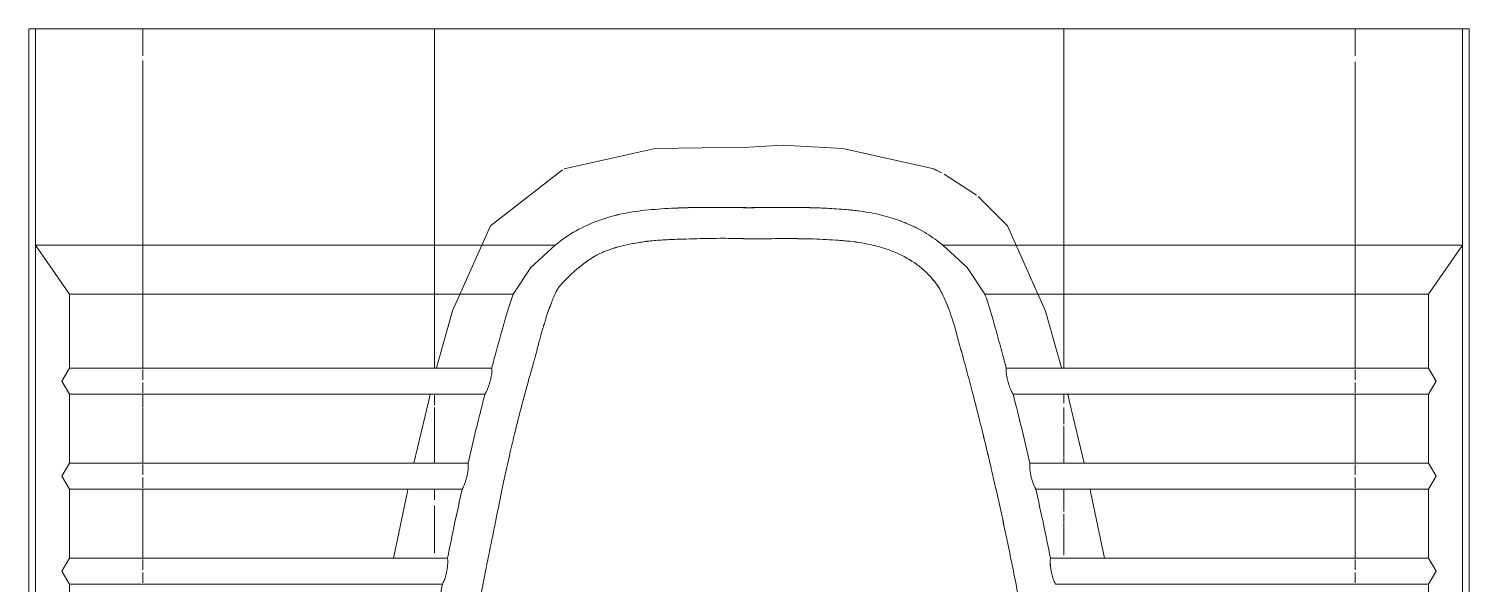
# Model space of a CAD drawing. Header units: millimetres. Extents: x -4000 to 187956, y -58990 to 162485.
# Drawn here: x 1653 to 2159, y 78145 to 78340 of the extents above; entities that cross this region are included whole.
import ezdxf

# ---------------------------------------------------------------- set-up
doc = ezdxf.new("R2010")
doc.units = ezdxf.units.MM
doc.layers.add('P-SANR-FIXT', color=6, linetype='Continuous', lineweight=9)

# ---------------------------------------------------------------- blocks, each defined once
blk = doc.blocks.new('WCPan-SquattingPan-Vitra-ArkitektSeries-5952 - CMPX502N-V872-FFS - TANG 1')
at = {"layer": 'P-SANR-FIXT', "color": 250}
for p, q in [((-250.56, 390.25), (-252.96, 390.25)), ((-252.96, 390.25), (-252.96, -212.38)), ((-250.56, 314.32), (-250.56, 390.25)), ((-250.56, 390.25), (250.56, 390.25)), ((252.96, 390.25), (250.56, 390.25)), ((250.56, 390.25), (250.56, 314.32)), ((252.96, -212.38), (252.96, 390.25)), ((-238.61, 297.17), (-250.56, 314.32)), ((-250.56, 314.32), (-250.56, -77.95)), ((-68.02, 314.32), (-250.56, 314.32)), ((68.02, 314.32), (250.56, 314.32)), ((250.56, 314.32), (238.61, 297.17)), ((250.56, -77.95), (250.56, 314.32)), ((-82.82, 297.17), (-238.61, 297.17)), ((-238.61, 297.17), (-238.61, 271.16)), ((238.61, 297.17), (82.82, 297.17)), ((238.61, 271.16), (238.61, 297.17)), ((-90.37, 271.16), (-238.61, 271.16)), ((238.61, 271.16), (90.37, 271.16)), ((-238.61, 262.07), (-92.74, 262.07)), ((-238.61, 262.07), (-238.61, 237.81)), ((92.74, 262.07), (238.61, 262.07)), ((238.61, 237.81), (238.61, 262.07)), ((-98.67, 237.81), (-238.61, 237.81)), ((238.61, 237.81), (98.67, 237.81)), ((-238.61, 228.71), (-100.75, 228.71)), ((-238.61, 228.71), (-238.61, 204.45)), ((100.75, 228.71), (238.61, 228.71)), ((238.61, 228.71), (238.61, 204.45)), ((-105.9, 204.45), (-238.61, 204.45)), ((238.61, 204.45), (105.9, 204.45)), ((-238.61, 195.36), (-107.69, 195.36)), ((-238.61, 171.1), (-238.61, 195.36)), ((107.69, 195.36), (238.61, 195.36)), ((238.61, 171.1), (238.61, 195.36))]:
    blk.add_line(p, q, dxfattribs=at)
at = {"layer": 'P-SANR-FIXT', "color": 253}
for p, q in [((-252.96, 390.25), (-212.88, 390.25)), ((-212.88, 380.81), (-212.88, 390.25)), ((-212.88, 390.25), (-110.49, 390.25)), ((-110.49, 390.25), (-110.49, 271.16)), ((110.55, 390.25), (-110.49, 390.25)), ((110.55, 390.25), (212.95, 390.25)), ((110.55, 271.16), (110.55, 390.25)), ((212.95, 390.25), (212.95, 380.83)), ((252.96, 390.25), (212.95, 390.25)), ((-212.88, 271.16), (-212.88, 379.12)), ((212.95, 378.62), (212.95, 271.16)), ((0.01, 348.78), (11.76, 349.37)), ((32.93, 348.27), (64.91, 341.07)), ((64.92, 341.06), (67.56, 339.76)), ((68.55, 339.24), (79.92, 331.82)), ((-212.88, 267.02), (-212.88, 270.74)), ((212.95, 270.74), (212.95, 267.01)), ((-212.88, 262.47), (-212.88, 266.18)), ((212.95, 266.18), (212.95, 262.46)), ((-212.88, 257.61), (-212.88, 262.07)), ((212.95, 262.07), (212.95, 237.81)), ((-212.88, 237.81), (-212.88, 257.41)), ((-212.88, 233.69), (-212.88, 237.36)), ((-212.88, 229.13), (-212.88, 232.8)), ((212.95, 237.36), (212.95, 233.69)), ((212.95, 232.8), (212.95, 229.13)), ((-212.88, 204.45), (-212.88, 228.71)), ((212.95, 228.71), (212.95, 204.45)), ((-212.88, 200.36), (-212.88, 203.99)), ((212.95, 203.99), (212.95, 200.36)), ((-212.88, 195.8), (-212.88, 199.43)), ((212.95, 199.43), (212.95, 195.8))]:
    blk.add_line(p, q, dxfattribs=at)
at = {"layer": 'P-SANR-FIXT', "color": 254}
for p, q in [((11.76, 349.37), (32.93, 348.27)), ((-110.49, 261.67), (-110.49, 258.17)), ((110.55, 258.87), (110.55, 262.07)), ((-110.49, 257.41), (-110.49, 237.81)), ((110.55, 251.55), (110.55, 257.41)), ((110.55, 239.87), (110.55, 250.97)), ((110.55, 237.81), (110.55, 239.63)), ((-110.49, 228.71), (-110.49, 225)), ((110.55, 220.91), (110.55, 228.71)), ((-110.49, 223.02), (-110.49, 206.41)), ((110.55, 217.24), (110.55, 220.09)), ((110.55, 205.52), (110.55, 216.97))]:
    blk.add_line(p, q, dxfattribs=at)
at = {"layer": 'P-SANR-FIXT', "color": 253, "flags": 128}
for points in [[(-64.9, 341.07), (-32.91, 348.27), (0.01, 348.78)], [(-109.75, 271.26), (-104.14, 291.23), (-90.77, 321.15), (-65.5, 340.78)], [(80.5, 331.37), (90.78, 321.14), (104.15, 291.21), (109.75, 271.26)], [(-117.74, 237.83), (-112.6, 259.38), (-111.93, 262.08)], [(111.93, 262.08), (112.6, 259.36), (117.74, 237.83)], [(-124.85, 204.47), (-120.1, 227.29), (-119.78, 228.72)], [(119.78, 228.72), (120.1, 227.27), (124.85, 204.47)]]:
    blk.add_lwpolyline(points, dxfattribs=at)
at = {"layer": 'P-SANR-FIXT', "color": 250, "flags": 128}
for points in [[(-68.03, 314.31), (-76.59, 306.5), (-82.82, 297.17)], [(82.82, 297.17), (76.62, 306.47), (68.02, 314.32)], [(-238.61, 271.16), (-241.4, 266.61), (-238.61, 262.07)], [(238.61, 262.07), (241.4, 266.61), (238.61, 271.16)], [(-238.61, 237.81), (-241.4, 233.26), (-238.61, 228.71)], [(238.61, 228.71), (241.4, 233.26), (238.61, 237.81)], [(-238.61, 204.45), (-241.4, 199.91), (-238.61, 195.36)], [(238.61, 195.36), (241.4, 199.91), (238.61, 204.45)]]:
    blk.add_lwpolyline(points, dxfattribs=at)
at = {"layer": 'P-SANR-FIXT', "color": 250}
for points, knots in [([(0, 327.48), (-2.54, 327.48), (-6.41, 327.54), (-12.03, 327.59), (-16.54, 327.58), (-21.34, 327.5), (-26.09, 327.34), (-30.78, 327.09), (-35.43, 326.72), (-39.97, 326.19), (-45.65, 325.2), (-52.79, 323.22), (-60.79, 319.64), (-65.74, 316.27), (-68.03, 314.31)], [0, 0, 0, 0, 0.125, 0.1875, 0.25, 0.3125, 0.375, 0.4375, 0.5, 0.5625, 0.625, 0.75, 0.875, 1, 1, 1, 1]), ([(68.02, 314.32), (66.31, 315.78), (63.48, 317.84), (59.29, 320.2), (55.92, 321.79), (52.47, 323.14), (48.02, 324.57), (43.33, 325.66), (38.99, 326.3), (36.62, 326.57), (34.43, 326.79), (31.64, 327.02), (28.16, 327.24), (24.76, 327.39), (21.35, 327.49), (17.77, 327.56), (14, 327.59), (10.4, 327.58), (5.85, 327.54), (2.52, 327.48), (0, 327.48)], [0, 0, 0, 0, 0.1, 0.15, 0.2, 0.25, 0.3, 0.4, 0.45, 0.475, 0.5, 0.55, 0.6, 0.65, 0.7, 0.75, 0.8, 0.85, 0.9, 1, 1, 1, 1]), ([(0, -125.43), (-5, -125.49), (-12.48, -125.39), (-22.41, -124.89), (-29.83, -124.31), (-37.27, -123.6), (-44.72, -122.74), (-50.87, -121.81), (-55.74, -120.91), (-59.33, -120.14), (-62.99, -119.24), (-68.07, -117.83), (-74.48, -115.82), (-81.64, -113.31), (-87.62, -111.02), (-91.77, -109.17), (-94.76, -107.48), (-96.78, -106.05), (-98.24, -104.94), (-99.12, -104.27), (-100.05, -103.57), (-101.25, -102.65), (-103.13, -101.12), (-105.41, -99.11), (-107.97, -96.54), (-110.28, -93.84), (-112.35, -90.87), (-114.24, -87.67), (-115.87, -84.42), (-117.23, -81.3), (-118.22, -78.41), (-118.9, -75.6), (-119.29, -73.25), (-119.54, -71.34), (-119.72, -69.84), (-119.87, -68.43), (-120, -66.8), (-120.06, -64.86), (-120.01, -61.98), (-119.92, -57.74), (-119.79, -51.56), (-119.56, -44.17), (-119.28, -36.03), (-118.95, -27.84), (-118.59, -19.7), (-118.26, -12.58), (-117.96, -6.71), (-117.72, -2.21), (-117.5, 1.64), (-117.31, 4.76), (-117.15, 7.15), (-117.01, 9.49), (-116.84, 12.43), (-116.64, 15.92), (-116.42, 20.03), (-116.07, 25.77), (-115.47, 34.04), (-114.14, 47.68), (-112.11, 67.27), (-110.06, 86.83), (-108.18, 103.26), (-106.67, 115.71), (-105.33, 125.94), (-104.2, 133.91), (-103.34, 139.7), (-102.43, 145.49), (-101.12, 153.5), (-99.34, 163.8), (-97.05, 176.38), (-94.68, 188.88), (-92.31, 201.03), (-90, 212.53), (-87.84, 223.11), (-86.23, 230.87), (-85.05, 236.41), (-83.88, 241.7), (-82.46, 247.76), (-80.84, 254.24), (-78.81, 261.93), (-77.01, 268.32), (-75.69, 273.02), (-75.02, 275.49), (-74.56, 277.26), (-74.15, 278.85), (-73.68, 280.62), (-73.24, 282.3), (-72.87, 283.64), (-72.63, 284.48), (-72.45, 285.02), (-72.3, 285.45), (-72.14, 285.92), (-71.89, 286.73), (-71.61, 287.68), (-71.39, 288.44), (-71.19, 289.15), (-70.99, 289.81), (-70.78, 290.45), (-70.54, 291.12), (-70.31, 291.73), (-70.12, 292.19), (-70, 292.47), (-69.9, 292.68), (-69.81, 292.91), (-69.69, 293.2), (-69.48, 293.73), (-69.21, 294.51), (-68.87, 295.48), (-68.35, 296.82), (-67.67, 298.23), (-66.81, 299.51), (-66.22, 300.25), (-65.73, 300.82), (-65.18, 301.4), (-64.39, 302.23), (-62.85, 303.76), (-60.28, 306.11), (-57.41, 308.36), (-55.05, 309.93), (-53.28, 310.94), (-51.51, 311.78), (-49.1, 312.78), (-45.97, 313.77), (-42.63, 314.54), (-40.15, 315), (-38.69, 315.25), (-37.21, 315.49), (-35.25, 315.76), (-31.89, 316.08), (-27.44, 316.33), (-22.03, 316.49), (-17.03, 316.62), (-12.49, 316.73), (-6.63, 316.75), (-2.57, 316.65), (0, 316.53)], [-1, -1, -1, -1, -0.97619, -0.964286, -0.952381, -0.940476, -0.928571, -0.916667, -0.910714, -0.904762, -0.89881, -0.892857, -0.880952, -0.869048, -0.857143, -0.845238, -0.833333, -0.821429, -0.815476, -0.8125, -0.809524, -0.803571, -0.797619, -0.785714, -0.77381, -0.761905, -0.75, -0.738095, -0.72619, -0.714286, -0.702381, -0.690476, -0.678571, -0.672619, -0.666667, -0.660714, -0.654762, -0.642857, -0.630952, -0.619048, -0.607143, -0.595238, -0.583333, -0.571429, -0.559524, -0.547619, -0.541667, -0.535714, -0.529762, -0.526786, -0.52381, -0.520833, -0.517857, -0.511905, -0.505952, -0.5, -0.488095, -0.47619, -0.464286, -0.452381, -0.446429, -0.440476, -0.434524, -0.431548, -0.428571, -0.425595, -0.422619, -0.416667, -0.410714, -0.404762, -0.39881, -0.392857, -0.386905, -0.380952, -0.377976, -0.375, -0.369048, -0.363095, -0.357143, -0.345238, -0.339286, -0.33631, -0.333333, -0.330357, -0.327381, -0.321429, -0.315476, -0.309524, -0.303571, -0.297619, -0.291667, -0.285714, -0.279762, -0.27381, -0.267857, -0.261905, -0.255952, -0.25, -0.244048, -0.241071, -0.239583, -0.238095, -0.236607, -0.235119, -0.232143, -0.22619, -0.220238, -0.214286, -0.202381, -0.196429, -0.193452, -0.190476, -0.1875, -0.184524, -0.178571, -0.166667, -0.154762, -0.14881, -0.142857, -0.136905, -0.130952, -0.119048, -0.107143, -0.10119, -0.098214, -0.095238, -0.089286, -0.083333, -0.071429, -0.059524, -0.047619, -0.035714, -0.02381, 0, 0, 0, 0]), ([(0, 316.53), (2.91, 316.53), (6.67, 316.6), (12.05, 316.65), (15.78, 316.63), (19.02, 316.59), (22.17, 316.52), (26.02, 316.39), (29.65, 316.18), (32.43, 315.97), (35.05, 315.73), (38.5, 315.34), (42.85, 314.56), (47.23, 313.39), (53.07, 311.22), (57.92, 308.47), (61.86, 305.25), (64.35, 302.67), (66.25, 300.13), (67.2, 298.55), (67.61, 297.78)], [0, 0, 0, 0, 0.0147059, 0.0220588, 0.0294118, 0.0330882, 0.0367647, 0.0441176, 0.0514706, 0.0551471, 0.0588235, 0.0661765, 0.0735294, 0.0808824, 0.0882353, 0.1029412, 0.1102941, 0.1176471, 0.125, 0.1311211, 0.1311211, 0.1311211, 0.1311211]), ([(-82.82, 297.17), (-83.52, 295.32), (-84.44, 292.51), (-85.65, 288.38), (-86.45, 285.52), (-87.13, 283.06), (-87.87, 280.39), (-88.71, 277.32), (-89.59, 274.06), (-90.12, 272.1), (-90.36, 271.16)], [0, 0, 0, 0, 0.25, 0.375, 0.5, 0.5625, 0.625, 0.75, 0.875, 1, 1, 1, 1]), ([(67.78, 297.47), (67.81, 297.42), (68.33, 296.42), (69.31, 294.3), (71.09, 289.58), (72.44, 284.94), (74.31, 278.18), (75.35, 274.37), (76.39, 270.55), (77.43, 266.66), (78.4, 262.95), (79.53, 258.6), (80.69, 254.04), (81.77, 249.7), (82.65, 246.14), (83.4, 243.03), (84.12, 240.03), (84.75, 237.34), (85.32, 234.92), (85.95, 232.21), (86.76, 228.63), (87.71, 224.41), (88.64, 220.17), (89.87, 214.52), (91.35, 207.46), (93.07, 198.97), (94.73, 190.45), (96.86, 179.12), (99.36, 165), (102.12, 148.02), (104.65, 131.02), (106.98, 113.9), (109.11, 96.69), (111.04, 79.52), (112.5, 65.22), (113.57, 53.77), (114.33, 45.2), (115.05, 36.59), (115.7, 28.28), (116.28, 20.25), (116.81, 12.5), (117.3, 4.87), (117.66, -1.27), (117.9, -5.54), (118.03, -7.95), (118.14, -10.07), (118.26, -12.37), (118.42, -15.62), (118.57, -18.8), (118.75, -23.01), (118.92, -26.99), (119.12, -32.14), (119.32, -37.75), (119.51, -43.34), (119.65, -47.98), (119.77, -51.91), (119.89, -56.33), (119.96, -59.45), (119.98, -61.38), (119.99, -62.74), (119.98, -64.61), (119.93, -66.83), (119.8, -69.14), (119.54, -71.59), (119.12, -74.24), (118.24, -78.27), (116.41, -83.83), (112.76, -90.72), (107.63, -97.17), (101.68, -102.53), (95.49, -106.82), (88.77, -110.51), (81.78, -113.58), (72.42, -116.94), (60.19, -120.15), (47.82, -122.31), (37.67, -123.57), (27.33, -124.56), (14.48, -125.28), (4.67, -125.43), (0, -125.43)], [0.1319288, 0.1319288, 0.1319288, 0.1319288, 0.1323529, 0.1397059, 0.1470588, 0.1617647, 0.1654412, 0.1691176, 0.1727941, 0.1764706, 0.1801471, 0.1838235, 0.1911765, 0.1985294, 0.2058824, 0.2132353, 0.2205882, 0.2279412, 0.2316176, 0.2352941, 0.2426471, 0.25, 0.2573529, 0.2647059, 0.2794118, 0.2941176, 0.3088235, 0.3235294, 0.3529412, 0.3823529, 0.4117647, 0.4411765, 0.4705882, 0.5, 0.5294118, 0.5441176, 0.5588235, 0.5735294, 0.5882353, 0.6011029, 0.6139706, 0.6268382, 0.6397059, 0.6461397, 0.6493566, 0.6525735, 0.6590074, 0.6654412, 0.6783088, 0.6847426, 0.6911765, 0.6976103, 0.7040441, 0.707261, 0.7104779, 0.7136949, 0.7169118, 0.7233456, 0.7265625, 0.7297794, 0.7362132, 0.7426471, 0.7490809, 0.7555147, 0.7619485, 0.7683824, 0.78125, 0.7941176, 0.8069853, 0.8198529, 0.8327206, 0.8455882, 0.8584559, 0.8713235, 0.8970588, 0.9227941, 0.9356618, 0.9485294, 0.9742647, 1, 1, 1, 1]), ([(90.37, 271.16), (89.96, 272.69), (89.16, 275.66), (87.81, 280.6), (86.74, 284.5), (85.76, 288.01), (84.83, 291.21), (83.9, 294.18), (83.19, 296.17), (82.82, 297.17)], [0, 0, 0, 0, 0.25, 0.375, 0.5, 0.625, 0.75, 0.875, 1, 1, 1, 1]), ([(-92.74, 262.07), (-92.63, 262.22), (-92.39, 262.61), (-92, 263.39), (-91.62, 264.32), (-91.26, 265.37), (-90.93, 266.5), (-90.56, 268.03), (-90.27, 269.84), (-90.29, 270.84), (-90.37, 271.16)], [0, 0, 0, 0, 0.1, 0.2, 0.3, 0.4, 0.5, 0.6, 0.8, 1, 1, 1, 1]), ([(90.37, 271.16), (90.29, 270.84), (90.27, 269.84), (90.56, 268.03), (90.93, 266.5), (91.26, 265.37), (91.62, 264.32), (92, 263.38), (92.39, 262.61), (92.63, 262.22), (92.74, 262.07)], [0, 0, 0, 0, 0.2, 0.4, 0.5, 0.6, 0.7, 0.8, 0.9, 1, 1, 1, 1]), ([(-92.74, 262.07), (-93.25, 260.12), (-94.28, 256.05), (-96.29, 247.92), (-97.73, 241.85), (-98.67, 237.81)], [0, 0, 0, 0, 0.25, 0.5, 1, 1, 1, 1]), ([(-100.75, 228.71), (-100.64, 228.87), (-100.41, 229.26), (-100.05, 230.03), (-99.7, 230.97), (-99.37, 232.03), (-99.08, 233.16), (-98.77, 234.69), (-98.54, 236.5), (-98.59, 237.48), (-98.67, 237.81)], [0, 0, 0, 0, 0.1, 0.2, 0.3, 0.4, 0.5, 0.6, 0.8, 1, 1, 1, 1]), ([(98.67, 237.81), (98.59, 237.48), (98.54, 236.5), (98.77, 234.69), (99.08, 233.16), (99.38, 232.03), (99.7, 230.97), (100.05, 230.03), (100.41, 229.26), (100.64, 228.87), (100.75, 228.71)], [0, 0, 0, 0, 0.2, 0.4, 0.5, 0.6, 0.7, 0.8, 0.9, 1, 1, 1, 1]), ([(-107.69, 195.36), (-107.59, 195.51), (-107.37, 195.9), (-107.04, 196.68), (-106.72, 197.62), (-106.42, 198.68), (-106.17, 199.82), (-105.9, 201.35), (-105.73, 203.15), (-105.81, 204.13), (-105.9, 204.45)], [0, 0, 0, 0, 0.1, 0.2, 0.3, 0.4, 0.5, 0.6, 0.8, 1, 1, 1, 1]), ([(105.9, 204.45), (105.81, 204.13), (105.73, 203.15), (105.9, 201.35), (106.17, 199.82), (106.42, 198.68), (106.72, 197.62), (107.04, 196.68), (107.37, 195.9), (107.59, 195.51), (107.69, 195.36)], [0, 0, 0, 0, 0.2, 0.4, 0.5, 0.6, 0.7, 0.8, 0.9, 1, 1, 1, 1])]:
    blk.add_open_spline(points, degree=3, knots=knots, dxfattribs=at)
at = {"layer": 'P-SANR-FIXT', "color": 253}
blk.add_open_spline([(67.61, 297.78), (67.67, 297.68), (67.72, 297.58), (67.78, 297.47)], degree=3, dxfattribs=at)
at = {"layer": 'P-SANR-FIXT', "color": 250}
for points in [[(98.67, 237.81), (97.73, 241.86), (95.8, 249.96), (93.78, 258.04), (92.74, 262.07)], [(-100.75, 228.71), (-101.65, 224.68), (-103.41, 216.6), (-105.08, 208.51), (-105.9, 204.45)], [(105.9, 204.45), (105.08, 208.51), (103.41, 216.6), (101.65, 224.68), (100.75, 228.71)], [(-107.69, 195.36), (-108.47, 191.32), (-109.99, 183.25), (-111.43, 175.15), (-112.13, 171.1)]]:
    blk.add_open_spline(points, degree=3, dxfattribs=at)
blk = doc.blocks.new('CMF2_NHAXUONG_A_rvt-1-FFS - TANG 1')
at = {"layer": 'P-SANR-FIXT', "color": 250}
for p, q in [((1655.48, 78340.25), (1653.08, 78340.25)), ((1653.08, 78340.25), (1653.08, 77737.63)), ((1655.48, 78264.33), (1655.48, 78340.25)), ((1655.48, 78340.25), (2156.6, 78340.25)), ((2158.99, 78340.25), (2156.6, 78340.25)), ((2156.6, 78340.25), (2156.6, 78264.33)), ((2158.99, 77737.63), (2158.99, 78340.25)), ((1667.43, 78247.18), (1655.48, 78264.33)), ((1655.48, 78264.33), (1655.48, 77872.05)), ((1838.01, 78264.33), (1655.48, 78264.33)), ((1974.06, 78264.33), (2156.6, 78264.33)), ((2156.6, 78264.33), (2144.65, 78247.18)), ((2156.6, 77872.05), (2156.6, 78264.33)), ((1823.22, 78247.18), (1667.43, 78247.18)), ((1667.43, 78247.18), (1667.43, 78221.17)), ((2144.65, 78247.18), (1988.86, 78247.18)), ((2144.65, 78221.17), (2144.65, 78247.18)), ((1815.67, 78221.17), (1667.43, 78221.17)), ((2144.65, 78221.17), (1996.4, 78221.17)), ((1667.43, 78212.07), (1813.29, 78212.07)), ((1667.43, 78212.07), (1667.43, 78187.81)), ((1998.78, 78212.07), (2144.65, 78212.07)), ((2144.65, 78187.81), (2144.65, 78212.07)), ((1807.36, 78187.81), (1667.43, 78187.81)), ((2144.65, 78187.81), (2004.71, 78187.81)), ((1667.43, 78178.72), (1805.29, 78178.72)), ((1667.43, 78178.72), (1667.43, 78154.46)), ((2006.78, 78178.72), (2144.65, 78178.72)), ((2144.65, 78178.72), (2144.65, 78154.46)), ((1800.14, 78154.46), (1667.43, 78154.46)), ((2144.65, 78154.46), (2011.94, 78154.46)), ((1667.43, 78145.36), (1798.35, 78145.36)), ((2013.73, 78145.36), (2144.65, 78145.36)), ((2144.65, 78121.1), (2144.65, 78145.36))]:
    blk.add_line(p, q, dxfattribs=at)
at = {"layer": 'P-SANR-FIXT', "color": 253}
for p, q in [((1653.08, 78340.25), (1693.15, 78340.25)), ((1693.15, 78330.81), (1693.15, 78340.25)), ((1693.15, 78340.25), (1795.54, 78340.25)), ((1795.54, 78340.25), (1795.54, 78221.17)), ((2016.59, 78340.25), (1795.54, 78340.25)), ((2016.59, 78340.25), (2118.99, 78340.25)), ((2016.59, 78221.17), (2016.59, 78340.25)), ((2118.99, 78340.25), (2118.99, 78330.83)), ((2158.99, 78340.25), (2118.99, 78340.25)), ((1693.15, 78221.17), (1693.15, 78329.12)), ((2118.99, 78328.63), (2118.99, 78221.17)), ((1906.05, 78298.78), (1917.8, 78299.37)), ((1938.97, 78298.28), (1970.94, 78291.07)), ((1970.96, 78291.07), (1973.6, 78289.76)), ((1974.58, 78289.24), (1985.96, 78281.83)), ((1693.15, 78217.02), (1693.15, 78220.75)), ((2118.99, 78220.75), (2118.99, 78217.02)), ((1693.15, 78212.47), (1693.15, 78216.19)), ((2118.99, 78216.19), (2118.99, 78212.47)), ((1693.15, 78207.61), (1693.15, 78212.07)), ((2118.99, 78212.07), (2118.99, 78187.81)), ((1693.15, 78187.81), (1693.15, 78207.42)), ((1693.15, 78183.69), (1693.15, 78187.37)), ((2118.99, 78187.37), (2118.99, 78183.69)), ((1693.15, 78179.14), (1693.15, 78182.81)), ((1693.15, 78154.46), (1693.15, 78178.72)), ((2118.99, 78182.81), (2118.99, 78179.14)), ((2118.99, 78178.72), (2118.99, 78154.46)), ((1693.15, 78150.36), (1693.15, 78153.99)), ((2118.99, 78153.99), (2118.99, 78150.36)), ((1693.15, 78145.81), (1693.15, 78149.43)), ((2118.99, 78149.43), (2118.99, 78145.81))]:
    blk.add_line(p, q, dxfattribs=at)
at = {"layer": 'P-SANR-FIXT', "color": 254}
for p, q in [((1917.8, 78299.37), (1938.97, 78298.28)), ((1795.54, 78211.68), (1795.54, 78208.18)), ((2016.59, 78208.88), (2016.59, 78212.07)), ((1795.54, 78207.42), (1795.54, 78187.81)), ((2016.59, 78201.55), (2016.59, 78207.42)), ((2016.59, 78189.87), (2016.59, 78200.98)), ((2016.59, 78187.81), (2016.59, 78189.63)), ((1795.54, 78178.72), (1795.54, 78175)), ((2016.59, 78170.92), (2016.59, 78178.72)), ((1795.54, 78173.02), (1795.54, 78156.42)), ((2016.59, 78167.24), (2016.59, 78170.1)), ((2016.59, 78155.52), (2016.59, 78166.97))]:
    blk.add_line(p, q, dxfattribs=at)
at = {"layer": 'P-SANR-FIXT', "color": 253, "flags": 128}
for points in [[(1841.14, 78291.07), (1873.13, 78298.28), (1906.05, 78298.78)], [(1796.29, 78221.27), (1801.89, 78241.23), (1815.27, 78271.16), (1840.53, 78290.79)], [(1986.53, 78281.37), (1996.82, 78271.14), (2010.19, 78241.21), (2015.79, 78221.27)], [(1788.3, 78187.83), (1793.44, 78209.38), (1794.11, 78212.09)], [(2017.97, 78212.09), (2018.64, 78209.36), (2023.78, 78187.83)], [(1781.19, 78154.48), (1785.94, 78177.29), (1786.25, 78178.72)], [(2025.82, 78178.72), (2026.14, 78177.28), (2030.88, 78154.48)]]:
    blk.add_lwpolyline(points, dxfattribs=at)
at = {"layer": 'P-SANR-FIXT', "color": 250, "flags": 128}
for points in [[(1838.01, 78264.32), (1829.45, 78256.5), (1823.22, 78247.18)], [(1988.86, 78247.18), (1982.65, 78256.47), (1974.06, 78264.33)], [(1667.43, 78221.17), (1664.63, 78216.62), (1667.43, 78212.07)], [(2144.65, 78212.07), (2147.44, 78216.62), (2144.65, 78221.17)], [(1667.43, 78187.81), (1664.63, 78183.26), (1667.43, 78178.72)], [(2144.65, 78178.72), (2147.44, 78183.26), (2144.65, 78187.81)], [(1667.43, 78154.46), (1664.63, 78149.91), (1667.43, 78145.36)], [(2144.65, 78145.36), (2147.44, 78149.91), (2144.65, 78154.46)]]:
    blk.add_lwpolyline(points, dxfattribs=at)
at = {"layer": 'P-SANR-FIXT', "color": 250}
for points, knots in [([(1906.04, 78277.49), (1903.5, 78277.49), (1899.62, 78277.55), (1894, 78277.59), (1889.49, 78277.58), (1884.7, 78277.51), (1879.95, 78277.34), (1875.25, 78277.09), (1870.61, 78276.72), (1866.06, 78276.2), (1860.39, 78275.2), (1853.25, 78273.23), (1845.25, 78269.64), (1840.3, 78266.27), (1838.01, 78264.32)], [0, 0, 0, 0, 0.125, 0.1875, 0.25, 0.3125, 0.375, 0.4375, 0.5, 0.5625, 0.625, 0.75, 0.875, 1, 1, 1, 1]), ([(1974.06, 78264.33), (1972.35, 78265.79), (1969.52, 78267.84), (1965.33, 78270.21), (1961.96, 78271.79), (1958.51, 78273.14), (1954.05, 78274.57), (1949.37, 78275.66), (1945.03, 78276.3), (1942.66, 78276.57), (1940.47, 78276.79), (1937.68, 78277.02), (1934.2, 78277.24), (1930.79, 78277.39), (1927.38, 78277.5), (1923.8, 78277.57), (1920.04, 78277.6), (1916.44, 78277.59), (1911.89, 78277.54), (1908.56, 78277.49), (1906.04, 78277.49)], [0, 0, 0, 0, 0.1, 0.15, 0.2, 0.25, 0.3, 0.4, 0.45, 0.475, 0.5, 0.55, 0.6, 0.65, 0.7, 0.75, 0.8, 0.85, 0.9, 1, 1, 1, 1]), ([(1906.04, 77824.58), (1901.04, 77824.51), (1893.56, 77824.61), (1883.63, 77825.11), (1876.21, 77825.69), (1868.77, 77826.41), (1861.32, 77827.27), (1855.17, 77828.19), (1850.3, 77829.1), (1846.71, 77829.86), (1843.04, 77830.77), (1837.97, 77832.18), (1831.56, 77834.18), (1824.4, 77836.7), (1818.42, 77838.99), (1814.27, 77840.83), (1811.28, 77842.53), (1809.25, 77843.96), (1807.8, 77845.06), (1806.92, 77845.73), (1805.98, 77846.44), (1804.78, 77847.36), (1802.91, 77848.88), (1800.63, 77850.89), (1798.06, 77853.47), (1795.76, 77856.17), (1793.69, 77859.13), (1791.8, 77862.33), (1790.17, 77865.58), (1788.81, 77868.7), (1787.82, 77871.59), (1787.14, 77874.41), (1786.75, 77876.75), (1786.5, 77878.66), (1786.32, 77880.16), (1786.17, 77881.57), (1786.04, 77883.2), (1785.98, 77885.14), (1786.03, 77888.02), (1786.11, 77892.26), (1786.25, 77898.44), (1786.47, 77905.84), (1786.76, 77913.97), (1787.09, 77922.17), (1787.44, 77930.3), (1787.78, 77937.42), (1788.07, 77943.29), (1788.32, 77947.8), (1788.54, 77951.64), (1788.73, 77954.76), (1788.88, 77957.16), (1789.03, 77959.5), (1789.2, 77962.44), (1789.39, 77965.92), (1789.62, 77970.04), (1789.97, 77975.77), (1790.57, 77984.04), (1791.9, 77997.69), (1793.93, 78017.27), (1795.98, 78036.83), (1797.85, 78053.27), (1799.37, 78065.71), (1800.71, 78075.94), (1801.83, 78083.92), (1802.69, 78089.7), (1803.6, 78095.5), (1804.91, 78103.5), (1806.69, 78113.8), (1808.98, 78126.38), (1811.35, 78138.89), (1813.73, 78151.04), (1816.03, 78162.54), (1818.2, 78173.11), (1819.81, 78180.87), (1820.98, 78186.42), (1822.16, 78191.7), (1823.58, 78197.76), (1825.2, 78204.25), (1827.23, 78211.93), (1829.03, 78218.32), (1830.35, 78223.03), (1831.02, 78225.49), (1831.48, 78227.26), (1831.89, 78228.85), (1832.35, 78230.62), (1832.8, 78232.31), (1833.17, 78233.64), (1833.41, 78234.49), (1833.59, 78235.03), (1833.73, 78235.45), (1833.9, 78235.92), (1834.15, 78236.73), (1834.43, 78237.69), (1834.65, 78238.45), (1834.85, 78239.16), (1835.05, 78239.81), (1835.26, 78240.46), (1835.49, 78241.13), (1835.73, 78241.73), (1835.92, 78242.19), (1836.04, 78242.47), (1836.13, 78242.69), (1836.23, 78242.91), (1836.35, 78243.21), (1836.55, 78243.74), (1836.83, 78244.52), (1837.17, 78245.49), (1837.69, 78246.83), (1838.37, 78248.23), (1839.23, 78249.51), (1839.82, 78250.26), (1840.31, 78250.82), (1840.86, 78251.41), (1841.65, 78252.23), (1843.19, 78253.77), (1845.76, 78256.12), (1848.63, 78258.37), (1850.99, 78259.94), (1852.76, 78260.95), (1854.52, 78261.79), (1856.94, 78262.78), (1860.07, 78263.78), (1863.41, 78264.54), (1865.88, 78265.01), (1867.34, 78265.25), (1868.83, 78265.5), (1870.79, 78265.76), (1874.15, 78266.08), (1878.6, 78266.34), (1884.01, 78266.49), (1889.01, 78266.62), (1893.55, 78266.73), (1899.41, 78266.75), (1903.47, 78266.66), (1906.04, 78266.54)], [-1, -1, -1, -1, -0.97619, -0.964286, -0.952381, -0.940476, -0.928571, -0.916667, -0.910714, -0.904762, -0.89881, -0.892857, -0.880952, -0.869048, -0.857143, -0.845238, -0.833333, -0.821429, -0.815476, -0.8125, -0.809524, -0.803571, -0.797619, -0.785714, -0.77381, -0.761905, -0.75, -0.738095, -0.72619, -0.714286, -0.702381, -0.690476, -0.678571, -0.672619, -0.666667, -0.660714, -0.654762, -0.642857, -0.630952, -0.619048, -0.607143, -0.595238, -0.583333, -0.571429, -0.559524, -0.547619, -0.541667, -0.535714, -0.529762, -0.526786, -0.52381, -0.520833, -0.517857, -0.511905, -0.505952, -0.5, -0.488095, -0.47619, -0.464286, -0.452381, -0.446429, -0.440476, -0.434524, -0.431548, -0.428571, -0.425595, -0.422619, -0.416667, -0.410714, -0.404762, -0.39881, -0.392857, -0.386905, -0.380952, -0.377976, -0.375, -0.369048, -0.363095, -0.357143, -0.345238, -0.339286, -0.33631, -0.333333, -0.330357, -0.327381, -0.321429, -0.315476, -0.309524, -0.303571, -0.297619, -0.291667, -0.285714, -0.279762, -0.27381, -0.267857, -0.261905, -0.255952, -0.25, -0.244048, -0.241071, -0.239583, -0.238095, -0.236607, -0.235119, -0.232143, -0.22619, -0.220238, -0.214286, -0.202381, -0.196429, -0.193452, -0.190476, -0.1875, -0.184524, -0.178571, -0.166667, -0.154762, -0.14881, -0.142857, -0.136905, -0.130952, -0.119048, -0.107143, -0.10119, -0.098214, -0.095238, -0.089286, -0.083333, -0.071429, -0.059524, -0.047619, -0.035714, -0.02381, 0, 0, 0, 0]), ([(1906.04, 78266.54), (1908.95, 78266.54), (1912.7, 78266.6), (1918.09, 78266.65), (1921.82, 78266.64), (1925.05, 78266.59), (1928.2, 78266.52), (1932.05, 78266.39), (1935.69, 78266.18), (1938.46, 78265.97), (1941.09, 78265.74), (1944.54, 78265.35), (1948.88, 78264.57), (1953.27, 78263.39), (1959.1, 78261.23), (1963.95, 78258.48), (1967.9, 78255.26), (1970.39, 78252.67), (1972.29, 78250.14), (1973.24, 78248.55), (1973.65, 78247.78)], [0, 0, 0, 0, 0.0147059, 0.0220588, 0.0294118, 0.0330882, 0.0367647, 0.0441176, 0.0514706, 0.0551471, 0.0588235, 0.0661765, 0.0735294, 0.0808824, 0.0882353, 0.1029412, 0.1102941, 0.1176471, 0.125, 0.1311211, 0.1311211, 0.1311211, 0.1311211]), ([(1823.22, 78247.18), (1822.52, 78245.32), (1821.6, 78242.52), (1820.39, 78238.38), (1819.59, 78235.53), (1818.9, 78233.06), (1818.17, 78230.4), (1817.33, 78227.33), (1816.45, 78224.06), (1815.92, 78222.1), (1815.67, 78221.17)], [0, 0, 0, 0, 0.25, 0.375, 0.5, 0.5625, 0.625, 0.75, 0.875, 1, 1, 1, 1]), ([(1973.81, 78247.48), (1973.84, 78247.42), (1974.36, 78246.43), (1975.35, 78244.3), (1977.13, 78239.59), (1978.48, 78234.94), (1980.34, 78228.18), (1981.39, 78224.37), (1982.42, 78220.55), (1983.46, 78216.67), (1984.44, 78212.96), (1985.57, 78208.6), (1986.73, 78204.05), (1987.81, 78199.7), (1988.68, 78196.14), (1989.44, 78193.03), (1990.15, 78190.04), (1990.79, 78187.35), (1991.35, 78184.93), (1991.98, 78182.21), (1992.8, 78178.63), (1993.75, 78174.41), (1994.68, 78170.17), (1995.9, 78164.53), (1997.39, 78157.46), (1999.11, 78148.97), (2000.77, 78140.46), (2002.9, 78129.13), (2005.39, 78115), (2008.15, 78098.03), (2010.69, 78081.02), (2013.02, 78063.91), (2015.15, 78046.7), (2017.08, 78029.53), (2018.53, 78015.22), (2019.61, 78003.77), (2020.37, 77995.2), (2021.09, 77986.6), (2021.74, 77978.28), (2022.32, 77970.26), (2022.85, 77962.51), (2023.34, 77954.88), (2023.7, 77948.74), (2023.94, 77944.46), (2024.07, 77942.05), (2024.18, 77939.94), (2024.29, 77937.64), (2024.45, 77934.38), (2024.6, 77931.21), (2024.79, 77927), (2024.96, 77923.01), (2025.16, 77917.86), (2025.36, 77912.25), (2025.54, 77906.66), (2025.69, 77902.02), (2025.8, 77898.09), (2025.93, 77893.67), (2026, 77890.56), (2026.02, 77888.62), (2026.03, 77887.26), (2026.02, 77885.4), (2025.97, 77883.18), (2025.83, 77880.87), (2025.58, 77878.42), (2025.15, 77875.76), (2024.27, 77871.73), (2022.45, 77866.18), (2018.8, 77859.29), (2013.67, 77852.83), (2007.71, 77847.47), (2001.52, 77843.18), (1994.8, 77839.49), (1987.82, 77836.42), (1978.45, 77833.06), (1966.23, 77829.85), (1953.85, 77827.7), (1943.71, 77826.43), (1933.36, 77825.44), (1920.51, 77824.72), (1910.71, 77824.58), (1906.04, 77824.58)], [0.1319288, 0.1319288, 0.1319288, 0.1319288, 0.1323529, 0.1397059, 0.1470588, 0.1617647, 0.1654412, 0.1691176, 0.1727941, 0.1764706, 0.1801471, 0.1838235, 0.1911765, 0.1985294, 0.2058824, 0.2132353, 0.2205882, 0.2279412, 0.2316176, 0.2352941, 0.2426471, 0.25, 0.2573529, 0.2647059, 0.2794118, 0.2941176, 0.3088235, 0.3235294, 0.3529412, 0.3823529, 0.4117647, 0.4411765, 0.4705882, 0.5, 0.5294118, 0.5441176, 0.5588235, 0.5735294, 0.5882353, 0.6011029, 0.6139706, 0.6268382, 0.6397059, 0.6461397, 0.6493566, 0.6525735, 0.6590074, 0.6654412, 0.6783088, 0.6847426, 0.6911765, 0.6976103, 0.7040441, 0.707261, 0.7104779, 0.7136949, 0.7169118, 0.7233456, 0.7265625, 0.7297794, 0.7362132, 0.7426471, 0.7490809, 0.7555147, 0.7619485, 0.7683824, 0.78125, 0.7941176, 0.8069853, 0.8198529, 0.8327206, 0.8455882, 0.8584559, 0.8713235, 0.8970588, 0.9227941, 0.9356618, 0.9485294, 0.9742647, 1, 1, 1, 1]), ([(1996.4, 78221.17), (1996, 78222.7), (1995.2, 78225.66), (1993.85, 78230.6), (1992.78, 78234.5), (1991.79, 78238.02), (1990.87, 78241.22), (1989.93, 78244.18), (1989.23, 78246.18), (1988.86, 78247.18)], [0, 0, 0, 0, 0.25, 0.375, 0.5, 0.625, 0.75, 0.875, 1, 1, 1, 1]), ([(1813.29, 78212.07), (1813.41, 78212.23), (1813.65, 78212.61), (1814.03, 78213.39), (1814.41, 78214.32), (1814.78, 78215.38), (1815.11, 78216.5), (1815.48, 78218.03), (1815.77, 78219.84), (1815.75, 78220.84), (1815.67, 78221.17)], [0, 0, 0, 0, 0.1, 0.2, 0.3, 0.4, 0.5, 0.6, 0.8, 1, 1, 1, 1]), ([(1996.4, 78221.17), (1996.33, 78220.84), (1996.31, 78219.84), (1996.6, 78218.03), (1996.97, 78216.5), (1997.3, 78215.38), (1997.66, 78214.32), (1998.04, 78213.39), (1998.42, 78212.61), (1998.66, 78212.23), (1998.78, 78212.07)], [0, 0, 0, 0, 0.2, 0.4, 0.5, 0.6, 0.7, 0.8, 0.9, 1, 1, 1, 1]), ([(1813.29, 78212.07), (1812.79, 78210.12), (1811.76, 78206.06), (1809.75, 78197.93), (1808.3, 78191.85), (1807.36, 78187.82)], [0, 0, 0, 0, 0.25, 0.5, 1, 1, 1, 1]), ([(1805.29, 78178.72), (1805.4, 78178.87), (1805.63, 78179.26), (1805.99, 78180.04), (1806.33, 78180.97), (1806.66, 78182.03), (1806.95, 78183.16), (1807.27, 78184.69), (1807.5, 78186.5), (1807.45, 78187.49), (1807.36, 78187.81)], [0, 0, 0, 0, 0.1, 0.2, 0.3, 0.4, 0.5, 0.6, 0.8, 1, 1, 1, 1]), ([(2004.71, 78187.81), (2004.63, 78187.49), (2004.58, 78186.5), (2004.8, 78184.69), (2005.12, 78183.16), (2005.41, 78182.03), (2005.74, 78180.97), (2006.09, 78180.04), (2006.45, 78179.26), (2006.67, 78178.87), (2006.78, 78178.72)], [0, 0, 0, 0, 0.2, 0.4, 0.5, 0.6, 0.7, 0.8, 0.9, 1, 1, 1, 1]), ([(1798.35, 78145.36), (1798.45, 78145.52), (1798.67, 78145.91), (1799, 78146.68), (1799.32, 78147.63), (1799.61, 78148.69), (1799.87, 78149.82), (1800.14, 78151.36), (1800.31, 78153.16), (1800.23, 78154.14), (1800.14, 78154.46)], [0, 0, 0, 0, 0.1, 0.2, 0.3, 0.4, 0.5, 0.6, 0.8, 1, 1, 1, 1]), ([(2011.94, 78154.46), (2011.85, 78154.14), (2011.76, 78153.16), (2011.93, 78151.35), (2012.21, 78149.82), (2012.46, 78148.69), (2012.76, 78147.62), (2013.08, 78146.68), (2013.41, 78145.91), (2013.62, 78145.52), (2013.73, 78145.36)], [0, 0, 0, 0, 0.2, 0.4, 0.5, 0.6, 0.7, 0.8, 0.9, 1, 1, 1, 1])]:
    blk.add_open_spline(points, degree=3, knots=knots, dxfattribs=at)
at = {"layer": 'P-SANR-FIXT', "color": 253}
blk.add_open_spline([(1973.65, 78247.78), (1973.71, 78247.68), (1973.76, 78247.58), (1973.81, 78247.48)], degree=3, dxfattribs=at)
at = {"layer": 'P-SANR-FIXT', "color": 250}
for points in [[(2004.71, 78187.81), (2003.77, 78191.87), (2001.84, 78199.96), (1999.82, 78208.04), (1998.78, 78212.07)], [(1805.29, 78178.72), (1804.39, 78174.69), (1802.63, 78166.61), (1800.95, 78158.51), (1800.14, 78154.46)], [(2011.94, 78154.46), (2011.12, 78158.51), (2009.45, 78166.61), (2007.69, 78174.68), (2006.78, 78178.72)], [(1798.35, 78145.36), (1797.57, 78141.33), (1796.05, 78133.25), (1794.61, 78125.16), (1793.91, 78121.11)]]:
    blk.add_open_spline(points, degree=3, dxfattribs=at)
at = {"layer": 'P-SANR-FIXT', "color": 250, "lineweight": 9}
blk.add_blockref('WCPan-SquattingPan-Vitra-ArkitektSeries-5952 - CMPX502N-V872-FFS - TANG 1', (1906.04, 77950), dxfattribs=at)

msp = doc.modelspace()

# ---------------------------------------------------------------- block references
at = {"lineweight": 5}
msp.add_blockref('CMF2_NHAXUONG_A_rvt-1-FFS - TANG 1', (0, 0), dxfattribs=at)

doc.saveas('drawing.dxf')
